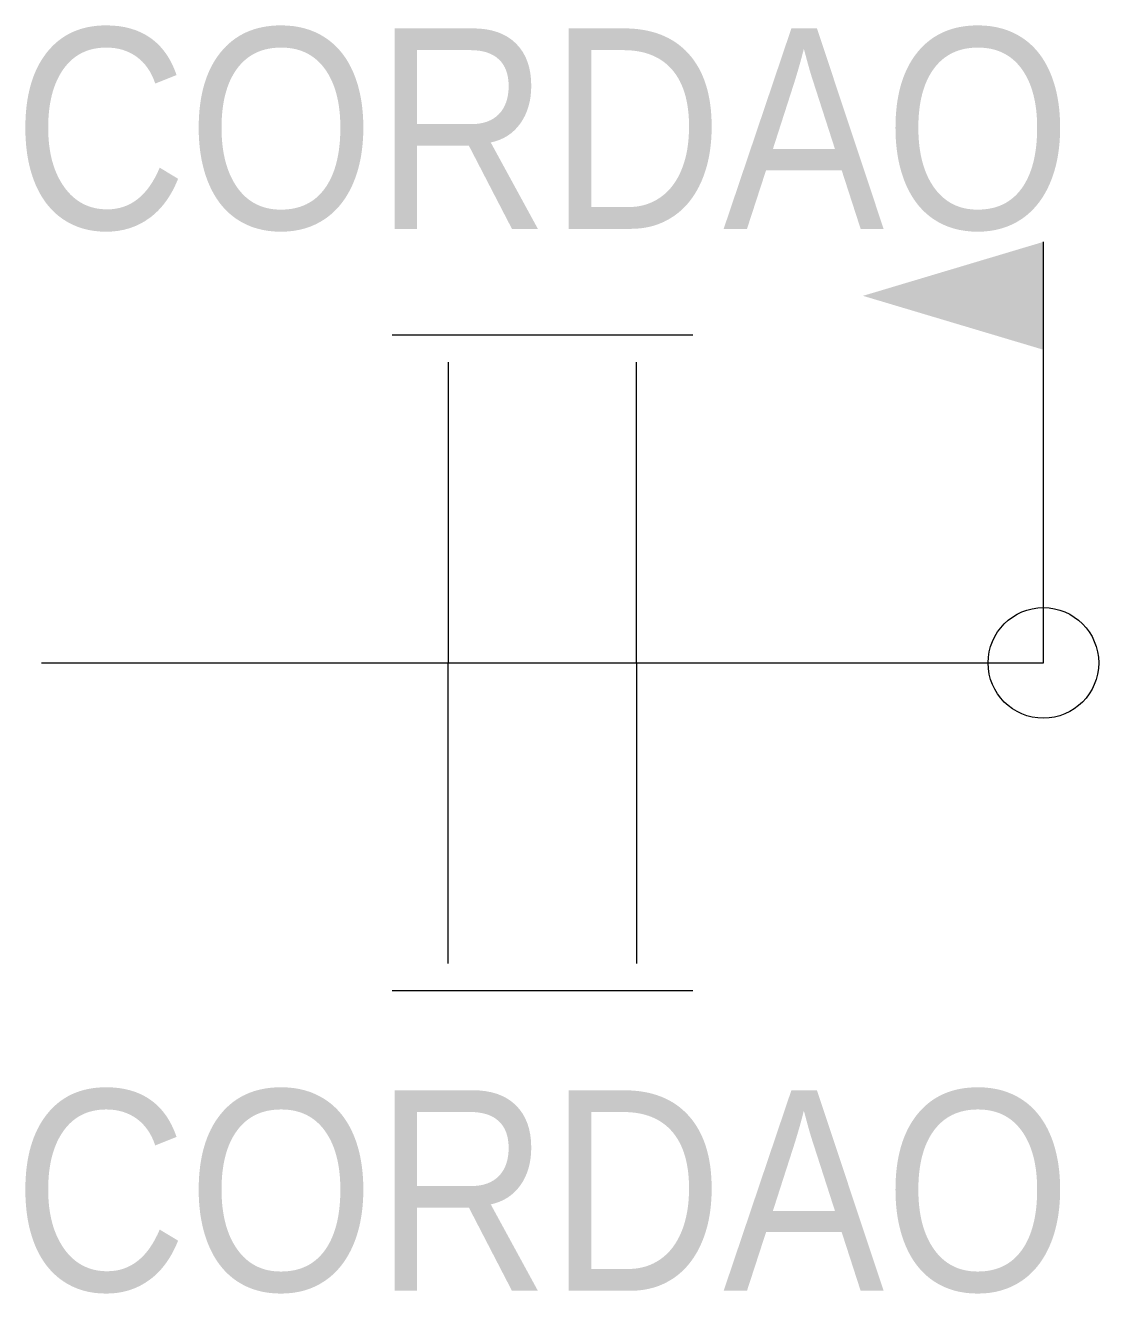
# Model space of a CAD drawing. Extents: x -10.2 to 0.6, y -6.3 to 6.4.
import ezdxf
from ezdxf.enums import TextEntityAlignment as Align

# ---------------------------------------------------------------- set-up
doc = ezdxf.new("R2010")
doc.units = 0
doc.header["$LTSCALE"] = 7
doc.header["$MEASUREMENT"] = 0
doc.layers.get('0').update_dxf_attribs({"linetype": 'CONTINUOUS'})
doc.layers.add('EME-SOLDAS', color=11, linetype='CONTINUOUS')
doc.styles.add('REGUA', font='IC-Romans.shx', dxfattribs={"width": 0.9})

# ---------------------------------------------------------------- blocks, each defined once
blk = doc.blocks.new('Solda_0_(obra)_direita')
at = {"layer": 'EME-SOLDAS', "color": 1}
blk.add_line((0, 0), (0, 7), dxfattribs=at)
blk.add_solid([(0, 5.207), (0, 7), (-3, 6.103)], dxfattribs=at)

msp = doc.modelspace()

# ---------------------------------------------------------------- linework, layer by layer
at = {"color": 1}
for p, q in [((-3.5, 3.27), (-6.5, 3.27)), ((-5.939, 3), (-5.939, 0)), ((-4.061, 0), (-4.061, 3)), ((-10, 0), (0, 0)), ((-10, 0), (0, 0)), ((-5.939, -3), (-5.939, 0)), ((-4.061, 0), (-4.061, -3)), ((-3.5, -3.27), (-6.5, -3.27))]:
    msp.add_line(p, q, dxfattribs=at)
msp.add_circle((0, 0), 0.552, dxfattribs=at)

# ---------------------------------------------------------------- block references
at = {"xscale": 0.6, "yscale": 0.6}
msp.add_blockref('Solda_0_(obra)_direita', (0, 0), dxfattribs=at)

# ---------------------------------------------------------------- texts
at = {"layer": 'EME-SOLDAS', "color": 2, "style": 'REGUA', "width": 0.9}
for p in [(-5, 3.73), (-5, -6.863)]:
    msp.add_attdef('CORDAO', text='', height=2, dxfattribs=at).set_placement(p, align=Align.BOTTOM_CENTER)

doc.saveas('drawing.dxf')
